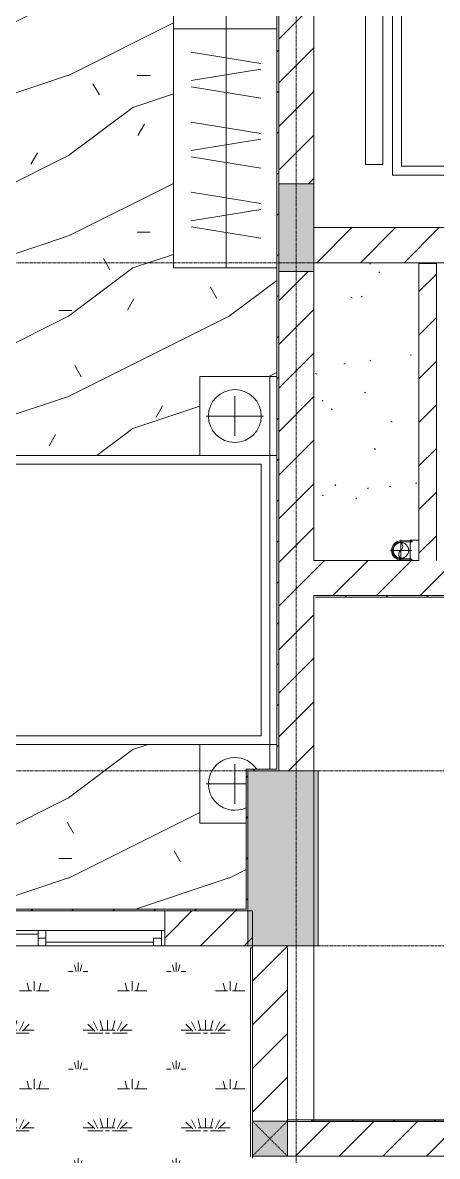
# Model space of a CAD drawing. Header units: millimetres. Extents: x 5357 to 259384, y -16348 to 109893.
# Drawn here: x 75792 to 78157, y 23336 to 29807 of the extents above; entities that cross this region are included whole.
import ezdxf

# ---------------------------------------------------------------- set-up
doc = ezdxf.new("R2010")
doc.units = ezdxf.units.MM
for name, pattern in [('Dash', [6, 3, -3]), ('Grid Line', [22.225, 12.7, -3.175, 3.175, -3.175]), ('IMPORT-CENTER _3_', [10.16, 6.35, -1.27, 1.27, -1.27]), ('Overhead', [3.96875, 2.38125, -1.5875])]:
    doc.linetypes.add(name, pattern=pattern)
for name, color, linetype, lineweight in [('0-1', 7, 'Continuous', 5), ('A-CLNG-PATT', 13, 'Continuous', 9), ('A-DOOR', 31, 'Continuous', 9), ('A-FLOR-1', 53, 'Continuous', 9), ('A-FLOR-PATT', 8, 'Continuous', 9), ('A-FLOR-PATT-1', 10, 'Continuous', 9), ('A-GLAZ', 151, 'Continuous', 9), ('A-WALL', 113, 'Continuous', 9), ('A-WALL-3', 113, 'Continuous', 18), ('A-WALL-PATT', 111, 'Continuous', 9), ('A-WALL-PATT-2', 53, 'Continuous', 9), ('G-IMPT', 8, 'Continuous', 9), ('G-IMPT-2', 8, 'IMPORT-CENTER _3_', 9), ('I-FURN', 30, 'Continuous', 9), ('I-FURN-1', 254, 'Continuous', 9), ('I-WALL-1', 9, 'Continuous', 18), ('I-WALL-3', 2, 'Continuous', 18), ('M-EQPM', 50, 'Continuous', 9), ('S-COLS', 52, 'Continuous', 9), ('S-COLS-1', 253, 'Continuous', 5), ('S-COLS-2', 9, 'Continuous', 18), ('S-COLS-5', 52, 'Continuous', 18), ('S-COLS-6', 52, 'Dash', 9), ('S-COLS-HDLN', 52, 'Dash', 9), ('S-GRID-1', 1, 'Grid Line', 9), ('S-STRS-MBND', 31, 'Overhead', 9)]:
    doc.layers.add(name, color=color, linetype=linetype, lineweight=lineweight)
pattern_1 = [(45, (0, 0), (-116.67262, 116.67262), [])]
pattern_2 = [(45, (0, 0), (-124.4508, 124.4508), [])]

# ---------------------------------------------------------------- blocks, each defined once
blk = doc.blocks.new('NCV_TKTC_KET CAU_rvt-1-TKCS_MB CẢNH QUAN CÂY XANH')
at = {"layer": 'S-COLS-1'}
for points in [[(77252.6, 28386.9), (77452.6, 28386.9), (77452.6, 28886.9), (77252.6, 28886.9)], [(77477.6, 24536.9), (77477.6, 25536.9), (77077.6, 25536.9), (77077.6, 24536.9)]]:
    blk.add_hatch(color=256, dxfattribs=at).paths.add_polyline_path(points)
at = {"layer": 'A-FLOR-1'}
for p, q in [((78052.5, 28436.9), (78052.5, 28431.9)), ((77452.6, 26536.9), (77462.6, 26536.9)), ((77452.6, 23544.9), (77452.6, 24536.9))]:
    blk.add_line(p, q, dxfattribs=at)
at = {"layer": 'S-COLS-2'}
for p, q in [((77452.6, 28886.9), (77252.6, 28886.9)), ((77252.6, 28886.9), (77252.6, 28386.9)), ((77452.6, 28386.9), (77452.6, 28886.9)), ((77252.6, 28386.9), (77452.6, 28386.9)), ((77477.6, 25536.9), (77077.6, 25536.9)), ((77077.6, 25536.9), (77077.6, 24536.9)), ((77477.6, 24536.9), (77477.6, 25536.9)), ((77077.6, 24536.9), (77477.6, 24536.9))]:
    blk.add_line(p, q, dxfattribs=at)
blk = doc.blocks.new('GIUONG NGU-2TAB-1600x2000 - GIUONG NGU-2TAB-1600x2000-V31-TKCS_MB CẢNH QUAN CÂY XANH')
at = {"layer": 'I-FURN-1'}
for p, q in [((569.6, 2050), (1997.1, 2050)), ((1997.1, 2050), (569.6, 2050)), ((1997.1, 2000), (569.6, 2000)), ((458.5, 50), (458.5, 1938.9)), ((458.5, 1938.9), (458.5, 50)), ((508.5, 1938.9), (508.5, 100)), ((2058.2, 100), (2058.2, 1938.9)), ((2108.2, 1938.9), (2108.2, 50)), ((2108.2, 50), (2108.2, 1938.9)), ((8.5, 185), (8.5, 450.3)), ((8.5, 450.3), (458.5, 450.3)), ((8.5, 450.3), (458.5, 450.3)), ((8.5, 185), (8.5, 450.3)), ((233.5, 185), (233.5, 413.5)), ((458.5, 450.3), (458.5, 50)), ((458.5, 450.3), (458.5, 50)), ((2108.2, 50), (2108.2, 450.3)), ((2108.2, 450.3), (2558.2, 450.3)), ((2108.2, 450.3), (2108.2, 50)), ((2558.2, 450.3), (2108.2, 450.3)), ((2333.2, 86.8), (2333.2, 413.5)), ((2558.2, 450.3), (2558.2, 50)), ((2558.2, 50), (2558.2, 450.3)), ((120.2, 250.2), (346.8, 250.2)), ((2446.5, 250.2), (2219.8, 250.2)), ((508.5, 100), (2058.2, 100)), ((458.5, 50), (318.5, 50)), ((318.5, 50), (458.5, 50)), ((458.5, 50), (318.5, 50)), ((2108.2, 50), (458.5, 50)), ((458.5, 50), (458.5, 10)), ((458.5, 10), (458.5, 50)), ((458.5, 50), (2108.2, 50)), ((458.5, 50), (2108.2, 50)), ((2558.2, 50), (2108.2, 50)), ((2108.2, 50), (2558.2, 50)), ((2108.2, 10), (2108.2, 50)), ((2108.2, 50), (2108.2, 10)), ((2108.2, 50), (2558.2, 50)), ((2558.2, 50), (2558.2, 10))]:
    blk.add_line(p, q, dxfattribs=at)
blk.add_circle((2333.2, 250.2), 150.7, dxfattribs=at)
for centre, radius, start, end in [((569.6, 1938.9), 111.1, 90, 180), ((569.6, 1938.9), 111.1, 90, 180), ((1997.1, 1938.9), 111.1, 0, 90), ((1997.1, 1938.9), 111.1, 360, 90), ((569.6, 1938.9), 61.1, 90, 180), ((1997.1, 1938.9), 61.1, 360, 90), ((233.5, 250.2), 150.7, 0, 206.46466), ((233.5, 250.2), 150.7, 304.61538, 0)]:
    blk.add_arc(centre, radius, start, end, dxfattribs=at)
blk = doc.blocks.new('TU DO PN A - TU DO PN A_dwg__U3-347990-TKCS_MB CẢNH QUAN CÂY XANH')
at = {"layer": 'I-FURN'}
for p, q in [((197.5, 499), (132.9, 101)), ((231, 499), (295.6, 101)), ((395.7, 499), (331.1, 101)), ((597.5, 499), (532.9, 101)), ((631, 499), (695.6, 101)), ((795.7, 499), (731.1, 101)), ((997.5, 499), (932.9, 101)), ((1031, 499), (1095.6, 101)), ((1195.7, 499), (1131.1, 101)), ((1364.7, 300), (0, 300))]:
    blk.add_line(p, q, dxfattribs=at)
at = {"layer": 'I-FURN', "flags": 128}
blk.add_lwpolyline([(0, 0), (1364.7, 0), (1364.7, 590)], dxfattribs=at)
blk = doc.blocks.new('TU DO PN A - TU DO PN A_dwg-347989-TKCS_MB CẢNH QUAN CÂY XANH')
at = {"extrusion": (0, 0, -1), "rotation": 270}
blk.add_blockref('TU DO PN A - TU DO PN A_dwg__U3-347990-TKCS_MB CẢNH QUAN CÂY XANH', (-604.3, 1369.6), dxfattribs=at)
blk = doc.blocks.new('TU DO PN A - TU DO PN A-401067-TKCS_MB CẢNH QUAN CÂY XANH')
at = {"layer": 'I-FURN-1'}
for p, q in [((10, 0), (600, 0)), ((600, 0), (600, -1364.7))]:
    blk.add_line(p, q, dxfattribs=at)
at = {"extrusion": (0, 0, -1), "zscale": -1, "rotation": 180}
blk.add_blockref('TU DO PN A - TU DO PN A_dwg-347989-TKCS_MB CẢNH QUAN CÂY XANH', (4.3, 4.8), dxfattribs=at)
blk = doc.blocks.new('TU DO PN A - TU DO PN A_dwg__U3-V37-TKCS_MB CẢNH QUAN CÂY XANH')
at = {"layer": 'I-FURN'}
for p, q in [((197.5, 499), (132.9, 101)), ((231, 499), (295.6, 101)), ((395.7, 499), (331.1, 101)), ((597.5, 499), (532.9, 101)), ((631, 499), (695.6, 101)), ((795.7, 499), (731.1, 101)), ((997.5, 499), (932.9, 101)), ((1031, 499), (1095.6, 101)), ((1195.7, 499), (1131.1, 101)), ((1364.7, 300), (0, 300))]:
    blk.add_line(p, q, dxfattribs=at)
at = {"layer": 'I-FURN', "flags": 128}
blk.add_lwpolyline([(0, 590), (0, 0), (1364.7, 0), (1364.7, 590)], dxfattribs=at)
blk = doc.blocks.new('TU DO PN A - TU DO PN A_dwg-V38-TKCS_MB CẢNH QUAN CÂY XANH')
at = {"extrusion": (0, 0, -1), "rotation": 270}
blk.add_blockref('TU DO PN A - TU DO PN A_dwg__U3-V37-TKCS_MB CẢNH QUAN CÂY XANH', (-604.3, 1369.6), dxfattribs=at)
blk = doc.blocks.new('TU DO PN A - TU DO PN A-V39-TKCS_MB CẢNH QUAN CÂY XANH')
at = {"layer": 'I-FURN-1'}
for p, q in [((10, 0), (600, 0)), ((600, 0), (600, -1364.7)), ((600, -1364.7), (10, -1364.7))]:
    blk.add_line(p, q, dxfattribs=at)
at = {"extrusion": (0, 0, -1), "zscale": -1, "rotation": 180}
blk.add_blockref('TU DO PN A - TU DO PN A_dwg-V38-TKCS_MB CẢNH QUAN CÂY XANH', (4.3, 4.8), dxfattribs=at)
blk = doc.blocks.new('NCV_TKTC_TANG 1_rvt-1-TKCS_MB CẢNH QUAN CÂY XANH')
at = {"layer": 'A-FLOR-PATT-1'}
h = blk.add_hatch(dxfattribs=at)
h.set_pattern_fill('FP_5', color=256, style=0, pattern_type=2)
h.set_pattern_definition([(0, (0, 0), (1788.16, 447.04), [73.762, -1267.358, 73.762, -1267.358, -7152.64]), (0, (0, 0), (1788.16, 447.04), [-2682.24, 73.762, -2608.478, 73.762, -1267.358, -3129.28]), (0, (0, 0), (1788.16, 447.04), [-6705.6, 73.762, -820.318, 73.762, -2161.438]), (120, (670.56, 223.5), (-1281.228, 1325.072), [73.762, -1267.358, 73.762, -8419.998]), (120, (670.56, 223.5), (-1281.228, 1325.072), [-1414.882, -1267.358, 73.762, -2608.478, -4470.4]), (120, (670.56, 223.5), (-1281.228, 1325.072), [-5364.48, 73.762, -1267.358, 73.762, -3055.518]), (120, (670.56, 223.5), (-1281.228, 1325.072), [-6779.362, -820.318, 73.762, -2161.438]), (240, (894.1, 1117.6), (-506.932, -1772.112), [73.762, -1267.358, 73.762, -8419.998]), (240, (894.1, 1117.6), (-506.932, -1772.112), [-1414.882, -1267.358, 73.762, -2608.478, -4470.4]), (240, (894.1, 1117.6), (-506.932, -1772.112), [-5364.48, 73.762, -1267.358, 73.762, -3055.518]), (240, (894.1, 1117.6), (-506.932, -1772.112), [-6779.362, -820.318, 73.762, -2161.438])])
h.paths.add_polyline_path([(74627.6, 24736.9), (74637.6, 24736.9), (74637.6, 24746.9), (77067.6, 24746.9), (77067.6, 25236.9), (76802.2, 25236.9), (76802.2, 25686.9), (75313.7, 25686.9), (75284.9, 25690.7), (75258.1, 25701.8), (75235.1, 25719.5), (75217.5, 25742.5), (75206.4, 25769.3), (75202.6, 25798), (75202.6, 27225.5), (75206.4, 27254.2), (75217.5, 27281), (75235.1, 27304.1), (75258.1, 27321.7), (75284.9, 27332.8), (75313.7, 27336.6), (76802.2, 27336.6), (76802.2, 27786.6), (77242.6, 27786.6), (77242.6, 28407.5), (76652.6, 28407.5), (76652.6, 31136.9), (75452.6, 31136.9), (75452.6, 31126.9), (75462.6, 31126.9), (75462.6, 30776.9), (74637.6, 30776.9), (74637.6, 30786.5), (74627.6, 30786.5), (74627.6, 25075.9)])
h = blk.add_hatch(dxfattribs=at)
h.set_pattern_fill('FP_4', color=256, style=0, pattern_type=2)
h.set_pattern_definition([(216.87, (366.52, 916.3), (2748.89673, 1832.6049), [458.15, -4123.35]), (206.565, (916.3, 641.4), (-916.3012, -916.2996), [1024.455, -1024.455]), (198.435, (916.3, 183.26), (-1832.5985, -916.3019), [579.52, -2318.076])])
h.paths.add_polyline_path([(74627.6, 24736.9), (74637.6, 24736.9), (74637.6, 24746.9), (77067.6, 24746.9), (77067.6, 25236.9), (76802.2, 25236.9), (76802.2, 25686.9), (75313.7, 25686.9), (75284.9, 25690.7), (75258.1, 25701.8), (75235.1, 25719.5), (75217.5, 25742.5), (75206.4, 25769.3), (75202.6, 25798), (75202.6, 27225.5), (75206.4, 27254.2), (75217.5, 27281), (75235.1, 27304.1), (75258.1, 27321.7), (75284.9, 27332.8), (75313.7, 27336.6), (76802.2, 27336.6), (76802.2, 27786.6), (77242.6, 27786.6), (77242.6, 28407.5), (76652.6, 28407.5), (76652.6, 31136.9), (75452.6, 31136.9), (75452.6, 31126.9), (75462.6, 31126.9), (75462.6, 30776.9), (74637.6, 30776.9), (74637.6, 30786.5), (74627.6, 30786.5), (74627.6, 25075.9)])
at = {"layer": 'A-WALL-PATT-2'}
h = blk.add_hatch(dxfattribs=at)
h.set_pattern_fill('FP_10', color=256, style=0, pattern_type=2)
h.set_pattern_definition(pattern_1)
h.paths.add_polyline_path([(77252.6, 25536.9), (77252.6, 31136.9), (77242.6, 31136.9), (77242.6, 25536.9)])
h = blk.add_hatch(dxfattribs=at)
h.set_pattern_fill('FP_10', color=256, style=0, pattern_type=2)
h.set_pattern_definition(pattern_1)
h.paths.add_polyline_path([(77077.6, 25536.9), (77242.6, 25536.9), (77242.6, 25546.9), (77067.6, 25546.9), (77067.6, 25536.9)])
h = blk.add_hatch(dxfattribs=at)
h.set_pattern_fill('FP_10', color=256, style=0, pattern_type=2)
h.set_pattern_definition(pattern_1)
h.paths.add_polyline_path([(77077.6, 24736.9), (77077.6, 25536.9), (77067.6, 25536.9), (77067.6, 24736.9)])
h = blk.add_hatch(dxfattribs=at)
h.set_pattern_fill('FP_10', color=256, style=0, pattern_type=2)
h.set_pattern_definition(pattern_1)
h.paths.add_polyline_path([(77067.6, 24736.9), (77067.6, 24746.9), (74637.6, 24746.9), (74637.6, 24736.9), (76602.6, 24736.9)])
at = {"layer": 'I-WALL-1'}
for p, q in [((77242.6, 31126.9), (77242.6, 25546.9)), ((77252.6, 25536.9), (77252.6, 31136.9)), ((77242.6, 25546.9), (77067.6, 25546.9)), ((77067.6, 25546.9), (77067.6, 25536.9)), ((77067.6, 25536.9), (77067.6, 24746.9)), ((77077.6, 25536.9), (77242.6, 25536.9)), ((77077.6, 24736.9), (77077.6, 25536.9)), ((77242.6, 25536.9), (77252.6, 25536.9)), ((77067.6, 24746.9), (74637.6, 24746.9)), ((76602.6, 24736.9), (77067.6, 24736.9)), ((77067.6, 24736.9), (77077.6, 24736.9))]:
    blk.add_line(p, q, dxfattribs=at)
at = {"layer": 'I-FURN-1'}
for name, p, rotation in [('TU DO PN A - TU DO PN A-401067-TKCS_MB CẢNH QUAN CÂY XANH', (77252.6, 29772.2), 180), ('TU DO PN A - TU DO PN A-V39-TKCS_MB CẢNH QUAN CÂY XANH', (77252.6, 28407.5), 180), ('GIUONG NGU-2TAB-1600x2000 - GIUONG NGU-2TAB-1600x2000-V31-TKCS_MB CẢNH QUAN CÂY XANH', (77252.6, 25228.4), 89.99999999999885)]:
    blk.add_blockref(name, p, dxfattribs=dict(at, rotation=rotation))
blk = doc.blocks.new('Thang may HIEN - Dài x Rộng - 2200x1200-551375-TKCS_MB CẢNH QUAN CÂY XANH')
at = {"layer": 'A-DOOR'}
for p, q in [((-590, 120), (-880, 120)), ((-880, 120), (-880, 100)), ((-880, 100), (-600, 100)), ((-680, 124), (-790, 124)), ((-790, 124), (-790, 120)), ((-680, 120), (-680, 124)), ((-600, 100), (-600, -100)), ((-500, -60), (-590, 120)), ((590, 120), (500, -60)), ((880, 120), (590, 120)), ((600, -100), (600, 100)), ((600, 100), (880, 100)), ((880, 100), (880, 120)), ((-500, -140), (-500, -60)), ((500, -60), (500, -140)), ((-600, -100), (-640, -100)), ((-640, -100), (-640, -140)), ((-600, -100), (-540, -100)), ((-540, -100), (-540, -140)), ((615, -100), (600, -100)), ((615, -140), (615, -100)), ((640, -100), (615, -100)), ((640, -140), (640, -100)), ((-660, -190.4), (-660, -150.4)), ((-660, -150.4), (-10, -150.4)), ((-10, -150.4), (-660, -150.4)), ((-660, -150.4), (-660, -190.4)), ((-10, -190.4), (-660, -190.4)), ((-660, -190.4), (-10, -190.4)), ((-640, -140), (-540, -140)), ((-540, -140), (-500, -140)), ((-10, -150.4), (-10, -190.4)), ((-10, -190.4), (-10, -150.4)), ((660, -150.4), (10, -150.4)), ((10, -150.4), (10, -190.4)), ((10, -150.4), (10, -190.4)), ((660, -150.4), (10, -150.4)), ((10, -190.4), (660, -190.4)), ((10, -190.4), (660, -190.4)), ((500, -140), (615, -140)), ((615, -140), (640, -140)), ((660, -190.4), (660, -150.4)), ((660, -190.4), (660, -150.4)), ((-10, -200.4), (-660, -200.4)), ((-660, -200.4), (-660, -240.4)), ((-10, -200.4), (-660, -200.4)), ((-660, -200.4), (-660, -240.4)), ((-660, -240.4), (-10, -240.4)), ((-660, -240.4), (-10, -240.4)), ((-440, -255), (-440, -300)), ((-400, -255), (-440, -255)), ((475, -255), (-400, -255)), ((-400, -350), (-400, -255)), ((-10, -240.4), (-10, -200.4)), ((-10, -240.4), (-10, -200.4)), ((10, -200.4), (10, -240.4)), ((660, -200.4), (10, -200.4)), ((10, -200.4), (10, -240.4)), ((660, -200.4), (10, -200.4)), ((10, -240.4), (660, -240.4)), ((10, -240.4), (660, -240.4)), ((475, -255), (515, -255)), ((475, -350), (475, -255)), ((515, -255), (515, -300)), ((660, -240.4), (660, -200.4)), ((660, -240.4), (660, -200.4)), ((-440, -300), (-650, -300)), ((-650, -300), (-650, -2550)), ((650, -300), (515, -300)), ((650, -2550), (650, -300)), ((-400, -350), (-600, -350)), ((-600, -350), (-600, -2500)), ((600, -350), (475, -350)), ((600, -2500), (600, -350)), ((-600, -2500), (600, -2500)), ((-650, -2550), (650, -2550)), ((590.8, -2605.4), (-584.2, -2605.4)), ((-584.2, -2605.4), (-584.2, -2705.4)), ((590.8, -2705.4), (590.8, -2605.4)), ((-584.2, -2705.4), (590.8, -2705.4))]:
    blk.add_line(p, q, dxfattribs=at)
blk = doc.blocks.new('1_FAMILY RVT - W01-WxH 1400x1400xmm-389822-TKCS_MB CẢNH QUAN CÂY XANH')
at = {"layer": 'A-GLAZ'}
for p, q in [((248.4, 172.39), (299.2, 197.79)), ((248.4, 172.39), (299.2, 146.99)), ((248.4, 172.39), (451.6, 172.39)), ((-700, 96.19), (-700, -103.81)), ((700, 96.19), (-700, 96.19)), ((-700, 96.19), (-636.5, 96.19)), ((-680.95, 96.19), (-680.95, 7.29)), ((-636.5, 96.19), (-22.225, 96.19)), ((-636.5, 96.19), (-636.5, 51.74)), ((-636.5, 73.965), (-22.225, 73.965)), ((-22.225, 7.29), (-22.225, 96.19)), ((-22.225, 96.19), (22.225, 96.19)), ((22.225, 96.19), (680.95, 96.19)), ((22.225, 96.19), (22.225, 7.29)), ((680.95, 96.19), (700, 96.19)), ((680.95, 96.19), (680.95, 7.29)), ((700, -103.81), (700, 96.19)), ((-700, 7.29), (-680.95, 7.29)), ((-636.5, 51.74), (-680.95, 51.74)), ((-680.95, 7.29), (-22.225, 7.29)), ((22.225, 51.74), (-22.225, 51.74)), ((-22.225, 7.29), (22.225, 7.29)), ((22.225, 29.515), (636.5, 29.515)), ((22.225, 7.29), (636.5, 7.29)), ((636.5, 51.74), (636.5, 7.29)), ((680.95, 51.74), (636.5, 51.74)), ((636.5, 7.29), (700, 7.29)), ((-700, -103.81), (700, -103.81))]:
    blk.add_line(p, q, dxfattribs=at)
blk = doc.blocks.new('TKTC_XREF_251221_MB TANG 1 - TKTC_XREF_260130_MB TANG 1_dwg_CUM U_DN100-V202-TKCS_MB CẢNH QUAN CÂY XANH')
at = {"layer": 'G-IMPT'}
blk.add_hatch(color=256, dxfattribs=at).paths.add_polyline_path([(0, 61), (0, 57), (14.8, 55.1), (28.5, 49.4), (40.3, 40.3), (49.4, 28.5), (55.1, 14.8), (57, 0), (55.1, -14.8), (49.4, -28.5), (40.3, -40.3), (28.5, -49.4), (14.8, -55.1), (0, -57), (0, -61), (15.8, -58.9), (30.5, -52.8), (43.1, -43.1), (52.8, -30.5), (58.9, -15.8), (61, 0), (58.9, 15.8), (52.8, 30.5), (43.1, 43.1), (30.5, 52.8), (15.8, 58.9)])
for p, q in [((-79.1, 66.6), (-79.1, 63.4)), ((-76.6, 66.6), (-76.6, 63.4)), ((-74.6, 66.6), (-74.6, 63.4)), ((-72.7, 69.3), (-72.7, 60.7)), ((-66.9, 67.9), (-71.7, 67.9)), ((-66.9, 62.1), (-71.7, 62.1)), ((-66.9, 70.8), (-66.9, 72.7)), ((-65, 69), (0, 69)), ((-79.1, -63.4), (-79.1, -66.6)), ((-76.6, -63.4), (-76.6, -66.6)), ((-74.6, -63.4), (-74.6, -66.6)), ((-72.7, -60.7), (-72.7, -69.3)), ((-66.9, -62.1), (-71.7, -62.1)), ((-66.9, -67.9), (-71.7, -67.9)), ((-65, -69), (0, -69))]:
    blk.add_line(p, q, dxfattribs=at)
at = {"layer": 'G-IMPT', "flags": 128}
for points in [[(-72.7, 67.6), (-78.1, 67.6), (-78.1, 62.4), (-72.7, 62.4)], [(-71.7, 59.2), (-66.9, 59.2), (-66.9, 70.8), (-71.7, 70.8)], [(-65, 72.2), (-65, 57.3), (-66.9, 57.3), (-66.9, 59.2)], [(-65, 61), (0, 61), (0, 57)], [(-72.7, -62.4), (-78.1, -62.4), (-78.1, -67.6), (-72.7, -67.6)], [(-71.7, -70.8), (-66.9, -70.8), (-66.9, -59.2), (-71.7, -59.2)], [(-66.9, -59.2), (-66.9, -57.3), (-65, -57.3), (-65, -72.7), (-66.9, -72.7), (-66.9, -70.8)], [(-65, -61), (0, -61), (0, -57)]]:
    blk.add_lwpolyline(points, dxfattribs=at)
at = {"layer": 'G-IMPT'}
for centre, radius, start, end in [((-78.1, 66.6), 0.96, 90, 180), ((-78.1, 63.4), 0.96, 180, 270), ((-71.1, 69.3), 1.56, 112.61986, 247.38014), ((-67.9, 65), 4.8, 143.1301, 216.8699), ((-71.1, 60.7), 1.56, 112.61986, 247.38014), ((0, 0), 69, 270, 90), ((0, 0), 61, 270, 90), ((0, 0), 57, 270, 90), ((-78.1, -63.4), 0.96, 90, 180), ((-78.1, -66.6), 0.96, 180, 270), ((-71.1, -60.7), 1.56, 112.61986, 247.38014), ((-67.9, -65), 4.8, 143.1301, 216.8699), ((-71.1, -69.3), 1.56, 112.61986, 247.38014)]:
    blk.add_arc(centre, radius, start, end, dxfattribs=at)
blk = doc.blocks.new('TKTC_XREF_251221_MB TANG 1 - TKTC_XREF_260130_MB TANG 1_dwg_$cc-V203-TKCS_MB CẢNH QUAN CÂY XANH')
at = {"layer": 'G-IMPT'}
blk.add_circle((0, 0), 0.5, dxfattribs=at)
for centre, radius, start, end in [((0, 0), 0.5, 90, 270), ((0.188, 0.25), 0.313, 126.8699, 233.1301), ((-0.188, -0.25), 0.313, 306.8699, 53.1301)]:
    blk.add_arc(centre, radius, start, end, dxfattribs=at)
at = {"layer": 'G-IMPT-2'}
for p, q in [((-0.673, 0), (0.673, 0)), ((0, -0.673), (0, 0.637))]:
    blk.add_line(p, q, dxfattribs=at)
blk = doc.blocks.new('TKTC_XREF_251221_MB TANG 1 - TKTC_XREF_260130_MB TANG 1_dwg_$cc-V211-TKCS_MB CẢNH QUAN CÂY XANH')
at = {"layer": 'G-IMPT'}
blk.add_circle((0, 0), 0.5, dxfattribs=at)
for centre, radius, start, end in [((0, 0), 0.5, 90, 270), ((0.188, 0.25), 0.313, 126.8699, 233.1301), ((-0.188, -0.25), 0.313, 306.8699, 53.1301)]:
    blk.add_arc(centre, radius, start, end, dxfattribs=at)
at = {"layer": 'G-IMPT-2'}
for p, q in [((-0.673, 0), (0.673, 0)), ((0, -0.673), (0, 0.637))]:
    blk.add_line(p, q, dxfattribs=at)
blk = doc.blocks.new('TKTC_XREF_251221_MB TANG 1 - TKTC_XREF_260130_MB TANG 1_dwg-4202109-TKCS_MB CẢNH QUAN CÂY XANH')
at = {"layer": 'G-IMPT', "flags": 128}
blk.add_lwpolyline([(-125149.2, -374609.3), (-125149.5, -374493.6), (-125099.5, -374493.9), (-125099.2, -374609.3)], dxfattribs=at)
at = {"extrusion": (0, 0, -1), "xscale": 90.00000000005119, "yscale": 90.00000000005119, "zscale": -90.0000000000512, "rotation": 180.3740267799373}
for name in ['TKTC_XREF_251221_MB TANG 1 - TKTC_XREF_260130_MB TANG 1_dwg_$cc-V203-TKCS_MB CẢNH QUAN CÂY XANH', 'TKTC_XREF_251221_MB TANG 1 - TKTC_XREF_260130_MB TANG 1_dwg_$cc-V211-TKCS_MB CẢNH QUAN CÂY XANH']:
    blk.add_blockref(name, (125202.6, -374552), dxfattribs=at)
at = {"xscale": 0.7894736842105242, "yscale": 0.7894736842105242, "zscale": 0.7894736842105242, "rotation": 179.6259732184666}
blk.add_blockref('TKTC_XREF_251221_MB TANG 1 - TKTC_XREF_260130_MB TANG 1_dwg_CUM U_DN100-V202-TKCS_MB CẢNH QUAN CÂY XANH', (-125200.7, -374552), dxfattribs=at)
blk.add_blockref('TKTC_XREF_251221_MB TANG 1 - TKTC_XREF_260130_MB TANG 1_dwg_CUM U_DN100-V202-TKCS_MB CẢNH QUAN CÂY XANH', (-125200.7, -374552), dxfattribs=at)
blk = doc.blocks.new('TKTC_XREF_251221_MB TANG 1 - TKTC_XREF_251221_MB TANG 1-2038492-TKCS_MB CẢNH QUAN CÂY XANH')
blk.add_blockref('TKTC_XREF_251221_MB TANG 1 - TKTC_XREF_260130_MB TANG 1_dwg-4202109-TKCS_MB CẢNH QUAN CÂY XANH', (169499.1, 384109.7))
blk = doc.blocks.new('G1_SOF - BO TRU - 200x200-3050151-TKCS_MB CẢNH QUAN CÂY XANH')
at = {"layer": 'S-COLS-HDLN'}
for p, q in [((-100, 100), (100, -100)), ((100, 100), (-100, -100))]:
    blk.add_line(p, q, dxfattribs=at)

msp = doc.modelspace()

# ---------------------------------------------------------------- hatches: boundary and pattern name
at = {"layer": 'A-CLNG-PATT'}
h = msp.add_hatch(dxfattribs=at)
h.set_pattern_fill('FP_16', color=256, style=0, pattern_type=2)
h.set_pattern_definition([(37.5, (0, 0), (-17.8824, 546.968), [7.376, -424.107, 7.376, -475.204, -461.289]), (37.5, (0, 0), (-17.8824, 546.968), [-914.063, 7.376, -453.913]), (7.5, (0, 0), (502.3874, 801.1234), [7.376, -225.398, 7.376, -381.526, -149.032]), (7.5, (0, 0), (502.3874, 801.1234), [-621.676, 7.376, -141.656]), (327.5, (-349.16, 0), (884.0133, 1.6066), [7.376, -134.559, 7.376, -503.591, -667.095]), (327.5, (-349.16, 0), (884.0133, 1.6066), [-652.902, 7.376, -659.719]), (317.5, (-349.16, 0), (853.35, 249.146), [7.376, -63.591, 7.376, -327.591, -383.225]), (317.5, (-349.16, 0), (853.35, 249.146), [-405.935, 7.376, -375.849])])
h.paths.add_polyline_path([(77919, 26737.4), (78052.5, 26737.4), (78052.5, 28436.9), (77452.6, 28436.9), (77452.6, 26737.4), (77917.4, 26737.4)])
at = {"layer": 'A-FLOR-PATT'}
h = msp.add_hatch(dxfattribs=at)
h.set_pattern_fill('FP_23', color=256, style=0, pattern_type=2)
h.set_pattern_definition([(0, (167.64, 11.2), (558.8, 558.8), [83.82, -16.764, 22.352, -16.764, -419.1]), (0, (167.64, 11.2), (558.8, 558.8), [-139.7, 83.82, -335.28]), (0, (139.7, 27.94), (558.8, 558.8), [55.88, -41.91, 83.82, -41.91, -335.28]), (0, (139.7, 27.94), (558.8, 558.8), [-223.52, 55.88, -279.4]), (0, (335.3, 251.46), (558.8, 558.8), [69.85, -27.94, 69.85, -391.16]), (0, (55.9, 363.2), (558.8, 558.8), [27.94, -55.88, 27.94, -447.04]), (90, (111.76, 363.2), (-558.8, 558.8), [50.292, -508.508]), (90, (279.4, 27.94), (-558.8, 558.8), [55.88, -502.92]), (90, (419.1, 251.46), (-558.8, 558.8), [55.88, -502.92]), (45, (352.04, 22.35), (0, 558.7996), [55.88, -734.383]), (135, (206.76, 22.35), (-558.7996, 0), [55.88, -734.383]), (63.435, (335.28, 25.15), (-0.0005, 558.8001), [55.88, -1193.635]), (75.964, (307.34, 27.94), (-0.00237, 558.80038), [55.88, -2248.111]), (75.964, (447.04, 251.46), (-0.00237, 558.80038), [44.704, -2259.287]), (75.964, (122.94, 363.22), (-0.00237, 558.80038), [39.116, -2264.875]), (104.036, (251.46, 27.94), (0.00237, 558.80038), [55.88, -2248.111]), (104.036, (391.16, 251.46), (0.00237, 558.80038), [44.704, -2259.287]), (104.036, (100.58, 363.22), (0.00237, 558.80038), [39.116, -2264.875]), (116.565, (223.52, 25.15), (0.0005, 558.8001), [55.88, -1193.634])])
h.paths.add_polyline_path([(74627.6, 23332.4), (74627.6, 23332.4), (74627.6, 23336.9)])
h.paths.add_polyline_path([(77452.6, 20988.2), (77452.6, 23236.9), (77102.6, 23236.9), (77102.6, 23335.3), (77092.6, 23336.9), (77092.6, 24526.9), (77102.6, 24526.9), (77102.6, 24536.9), (74637.6, 24536.9), (74637.6, 23332.4), (74632.6, 23332.4), (74632.6, 23327.4), (74627.6, 23332.4), (74627.6, 23327.4), (73227.6, 23327.4), (73227.6, 20988.2)])
at = {"layer": 'A-WALL-PATT'}
h = msp.add_hatch(dxfattribs=at)
h.set_pattern_fill('FP_1', color=256, style=0, pattern_type=2)
h.set_pattern_definition(pattern_2)
h.paths.add_polyline_path([(77452.6, 28886.9), (77452.6, 30436.9), (77252.6, 30436.9), (77252.6, 28886.9)])
h = msp.add_hatch(dxfattribs=at)
h.set_pattern_fill('FP_1', color=256, style=0, pattern_type=2)
h.set_pattern_definition(pattern_2)
h.paths.add_polyline_path([(80052.6, 28436.9), (80052.6, 28636.9), (77452.6, 28636.9), (77452.6, 28436.9), (79877.6, 28436.9)])
h = msp.add_hatch(dxfattribs=at)
h.set_pattern_fill('FP_1', color=256, style=0, pattern_type=2)
h.set_pattern_definition(pattern_2)
h.paths.add_polyline_path([(78052.5, 26737.4), (78152.5, 26737.4), (78152.5, 28431.9), (78052.5, 28431.9), (78052.5, 27048.4)])
h = msp.add_hatch(dxfattribs=at)
h.set_pattern_fill('FP_1', color=256, style=0, pattern_type=2)
h.set_pattern_definition(pattern_2)
h.paths.add_polyline_path([(77252.6, 25536.9), (77452.6, 25536.9), (77452.6, 28386.9), (77252.6, 28386.9), (77252.6, 26062.2)])
h = msp.add_hatch(dxfattribs=at)
h.set_pattern_fill('FP_1', color=256, style=0, pattern_type=2)
h.set_pattern_definition(pattern_2)
h.paths.add_polyline_path([(81009.2, 26537.4), (81377.6, 26537.4), (81377.6, 26737.4), (77452.6, 26737.4), (77452.6, 26537.4), (80404, 26537.4)])
h.paths.add_polyline_path([(83367.6, 26537.4), (83377.6, 26537.4), (83377.6, 26737.4), (83327.6, 26737.4), (83327.6, 26537.4)])
h.paths.add_polyline_path([(81577.6, 26537.4), (82037.6, 26537.4), (82037.6, 26737.4), (81577.6, 26737.4)])
h = msp.add_hatch(dxfattribs=at)
h.set_pattern_fill('FP_41', color=256, style=0, pattern_type=2)
h.set_pattern_definition(pattern_1)
h.paths.add_polyline_path([(80404, 26527.4), (82037.6, 26527.4), (82037.6, 26537.4), (77462.6, 26537.4), (77462.6, 26527.4), (80190.6, 26527.4), (80186.1, 26536.9), (80252.6, 26534.5), (80252.6, 26527.4)])
h.paths.add_polyline_path([(83327.6, 26527.4), (83367.6, 26527.4), (83367.6, 26537.4), (83327.6, 26537.4)])
h = msp.add_hatch(dxfattribs=at)
h.set_pattern_fill('FP_1', color=256, style=0, pattern_type=2)
h.set_pattern_definition(pattern_2)
h.paths.add_polyline_path([(74627.6, 24536.9), (74637.6, 24537.4), (75202.6, 24537.4), (75202.6, 24736.9), (74627.6, 24736.9)])
h.paths.add_polyline_path([(77102.6, 24536.9), (77102.6, 24736.9), (76602.6, 24736.9), (76602.6, 24537.4), (77092.6, 24537.4)])
h = msp.add_hatch(dxfattribs=at)
h.set_pattern_fill('FP_1', color=256, style=0, pattern_type=2)
h.set_pattern_definition(pattern_2)
h.paths.add_polyline_path([(77302.6, 23536.9), (77302.6, 24537.4), (77102.6, 24537.4), (77102.6, 23536.9)])
h = msp.add_hatch(dxfattribs=at)
h.set_pattern_fill('FP_41', color=256, style=0, pattern_type=2)
h.set_pattern_definition(pattern_1)
h.paths.add_polyline_path([(83527.6, 23535.3), (83527.6, 23545.3), (83477.6, 23545.3), (83477.6, 23535.3)])
h.paths.add_polyline_path([(81377.6, 23535.3), (82187.6, 23535.3), (82187.6, 23545.3), (77302.6, 23545.3), (77302.6, 23535.3), (80404, 23535.3)])
h = msp.add_hatch(dxfattribs=at)
h.set_pattern_fill('FP_1', color=256, style=0, pattern_type=2)
h.set_pattern_definition(pattern_2)
h.paths.add_polyline_path([(77302.6, 23336.9), (81377.6, 23336.9), (81377.6, 23535.3), (77302.6, 23535.3)])
h.paths.add_polyline_path([(83527.6, 23336.9), (83527.6, 23535.3), (83477.6, 23535.3), (83477.6, 23336.9)])
h.paths.add_polyline_path([(82187.6, 23336.9), (82187.6, 23535.3), (81577.6, 23535.3), (81577.6, 23336.9)])
at = {"layer": 'S-COLS-1'}
msp.add_hatch(color=256, dxfattribs=at).paths.add_polyline_path([(77302.6, 23336.9), (77302.6, 23536.9), (77102.6, 23536.9), (77102.6, 23336.9)])

# ---------------------------------------------------------------- linework, layer by layer
at = {"layer": 'A-WALL'}
for p, q in [((77462.6, 26537.4), (81377.6, 26537.4)), ((76602.6, 24537.4), (77092.6, 24537.4)), ((77077.6, 24536.9), (76602.6, 24536.9)), ((77092.6, 24537.4), (77092.6, 24536.9)), ((77302.6, 24526.9), (77302.6, 23536.9)), ((77102.6, 23536.9), (77302.6, 23536.9)), ((81377.6, 23535.3), (77302.6, 23535.3)), ((77302.6, 23535.3), (77302.6, 23336.9))]:
    msp.add_line(p, q, dxfattribs=at)
at = {"layer": 'A-WALL-3'}
for p, q in [((77252.6, 30436.9), (77252.6, 28886.9)), ((77452.6, 28886.9), (77452.6, 30436.9)), ((77252.6, 28886.9), (77452.6, 28886.9)), ((80052.6, 28636.9), (77452.6, 28636.9)), ((77452.6, 28636.9), (77452.6, 28436.9)), ((77452.6, 28436.9), (79777.6, 28436.9)), ((78152.5, 28431.9), (78052.5, 28431.9)), ((78052.5, 28431.9), (78052.5, 26737.4)), ((78152.5, 26737.4), (78152.5, 28431.9)), ((77452.6, 28386.9), (77252.6, 28386.9)), ((77252.6, 28386.9), (77252.6, 25536.9)), ((77452.6, 26737.4), (77452.6, 28386.9)), ((78052.5, 26737.4), (77452.6, 26737.4)), ((77452.6, 25536.9), (77452.6, 26537.4)), ((77452.6, 26537.4), (77462.6, 26537.4)), ((77252.6, 25536.9), (77452.6, 25536.9)), ((77102.6, 24736.9), (76602.6, 24736.9)), ((77102.6, 23325.3), (77102.6, 24736.9)), ((77092.6, 24536.9), (77102.6, 24536.9)), ((77102.6, 24526.9), (77092.6, 24526.9)), ((77092.6, 24526.9), (77092.6, 23335.3)), ((77302.6, 24537.4), (77102.6, 24537.4)), ((77302.6, 24536.9), (77302.6, 24537.4)), ((77302.6, 23336.9), (81377.6, 23336.9))]:
    msp.add_line(p, q, dxfattribs=at)
at = {"layer": 'I-WALL-3'}
for p, q in [((77462.6, 26527.4), (80190.6, 26527.4)), ((82187.6, 23545.3), (77302.6, 23545.3)), ((77302.6, 23536.9), (77302.6, 23535.3))]:
    msp.add_line(p, q, dxfattribs=at)
at = {"layer": 'S-COLS'}
for p, q in [((77302.6, 23536.9), (77102.6, 23536.9)), ((77302.6, 23336.9), (77302.6, 23535.3))]:
    msp.add_line(p, q, dxfattribs=at)
at = {"layer": 'S-COLS-5'}
for p, q in [((77102.6, 23536.9), (77102.6, 23336.9)), ((77302.6, 23535.3), (77302.6, 23536.9)), ((77102.6, 23336.9), (77302.6, 23336.9))]:
    msp.add_line(p, q, dxfattribs=at)
at = {"layer": 'S-GRID-1'}
for p, q in [((77352.6, 20960.6), (77352.6, 80482.7)), ((130319.3, 28436.9), (29351.8, 28436.9)), ((127525.3, 25536.9), (32145.8, 25536.9)), ((130319.3, 24536.9), (29351.8, 24536.9))]:
    msp.add_line(p, q, dxfattribs=at)
at = {"layer": 'S-STRS-MBND'}
for p, q in [((77452.6, 26536.9), (77452.6, 23536.9)), ((78952.6, 26536.9), (77452.6, 26536.9)), ((77452.6, 23536.9), (78952.6, 23536.9))]:
    msp.add_line(p, q, dxfattribs=at)

# ---------------------------------------------------------------- block references
at = {"layer": '0-1'}
for name in ['NCV_TKTC_KET CAU_rvt-1-TKCS_MB CẢNH QUAN CÂY XANH', 'NCV_TKTC_TANG 1_rvt-1-TKCS_MB CẢNH QUAN CÂY XANH']:
    msp.add_blockref(name, (0, 0), dxfattribs=at)
at = {"layer": 'A-DOOR', "rotation": 270}
msp.add_blockref('Thang may HIEN - Dài x Rộng - 2200x1200-551375-TKCS_MB CẢNH QUAN CÂY XANH', (80452.6, 29587.4), dxfattribs=at)
at = {"layer": 'A-GLAZ', "rotation": 180}
msp.add_blockref('1_FAMILY RVT - W01-WxH 1400x1400xmm-389822-TKCS_MB CẢNH QUAN CÂY XANH', (75902.6, 24633.1), dxfattribs=at)
at = {"layer": 'M-EQPM'}
msp.add_blockref('TKTC_XREF_251221_MB TANG 1 - TKTC_XREF_251221_MB TANG 1-2038492-TKCS_MB CẢNH QUAN CÂY XANH', (33652.6, 17236.9), dxfattribs=at)
at = {"layer": 'S-COLS-6'}
msp.add_blockref('G1_SOF - BO TRU - 200x200-3050151-TKCS_MB CẢNH QUAN CÂY XANH', (77202.6, 23436.9), dxfattribs=at)

doc.saveas('drawing.dxf')
